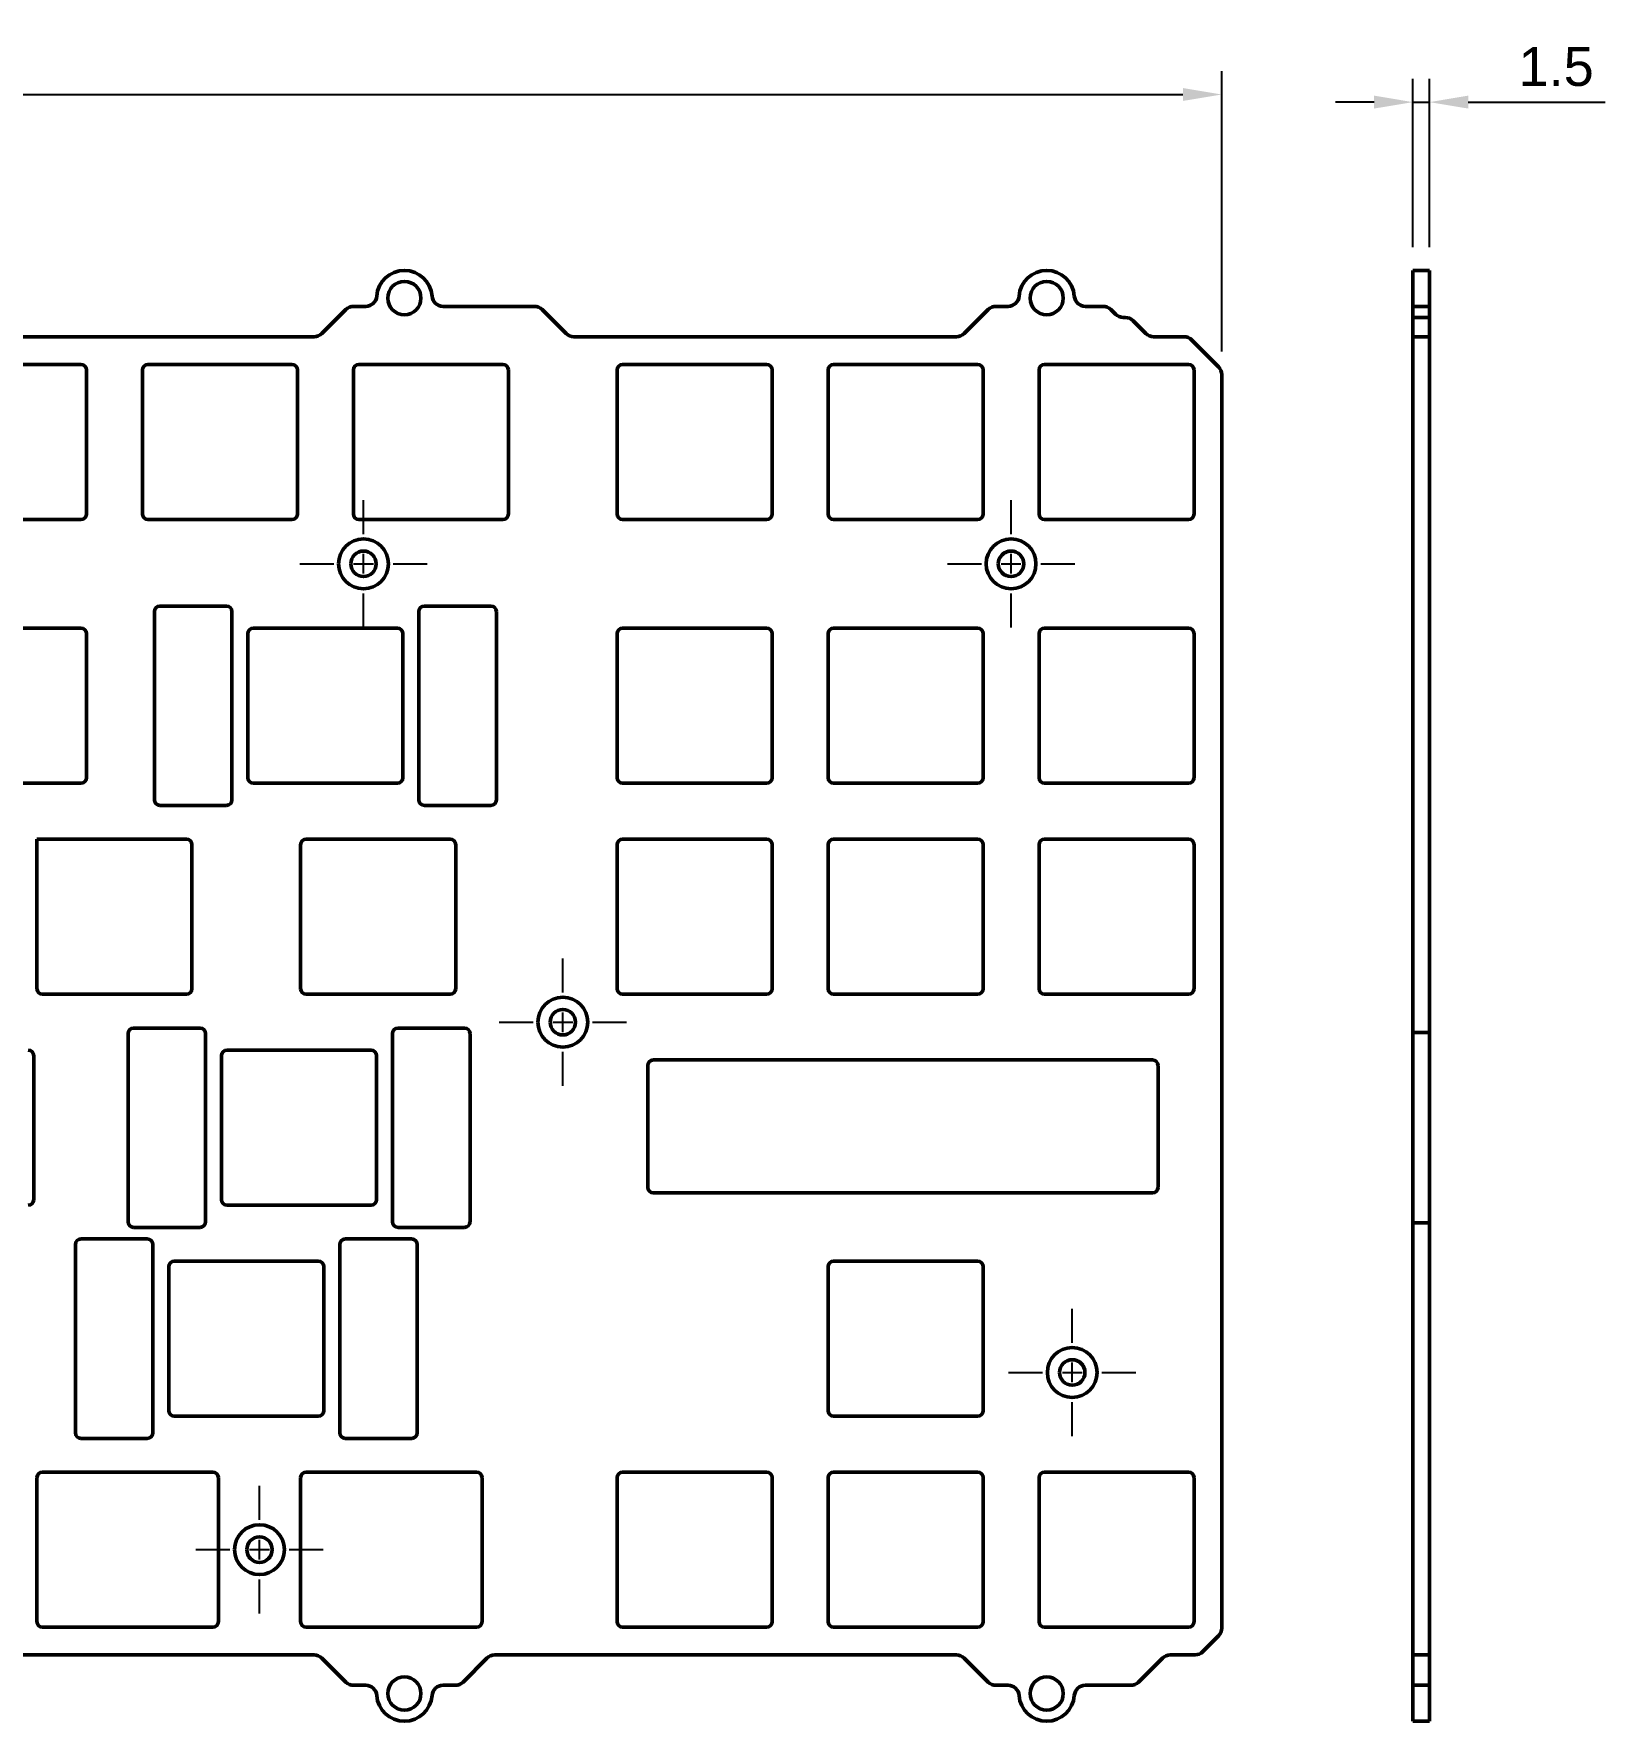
# Model space of a CAD drawing. Header units: millimetres. Extents: x 32 to 415, y 374 to 573.
# Drawn here: x 273.6 to 415.5, y 420.8 to 573.2 of the extents above; entities that cross this region are included whole.
import ezdxf

# ---------------------------------------------------------------- set-up
doc = ezdxf.new("R2010")
doc.units = ezdxf.units.MM
doc.header["$LTSCALE"] = 0.75
doc.linetypes.add('CENTER2', pattern=[28.575, 19.05, -3.175, 3.175, -3.175])
for name, color, linetype, lineweight in [('FD_Dimensions', 7, 'Continuous', 25), ('Smart Centers', 7, 'CENTER2', 25), ('Visible', 7, 'Continuous', 50)]:
    doc.layers.add(name, color=color, linetype=linetype, lineweight=lineweight)
doc.styles.get("Standard").update_dxf_attribs({"font": ''})
doc.styles.get('Standard').set_extended_font_data('Arial')
doc.dimstyles.new('Dim-ISO-25', dxfattribs={"dimtxt": 3.5, "dimasz": 3.5, "dimexe": 2.1, "dimexo": 2.1, "dimgap": 1.4, "dimtad": 1, "dimdsep": 46, "dimtxsty": 'Standard', "dimcen": 0, "dimazin": 2, "dimtp": 0.1, "dimtm": 0.1, "dimtfac": 0.714286, "dimtmove": 0, "dimatfit": 3, "dimfxl": 1, "dimarcsym": 0})

# ---------------------------------------------------------------- blocks, each defined once
blk = doc.blocks.new('*U26')
at = {"layer": 'Smart Centers', "color": 0, "ltscale": 0.75}
for p, q in [((0, 2.68), (0, 5.75)), ((-5.75, 0), (-2.68, 0)), ((2.68, 0), (5.75, 0)), ((0, -5.75), (0, -2.68))]:
    blk.add_line(p, q, dxfattribs=at)
at = {"layer": 'Smart Centers', "color": 0, "linetype": 'Continuous', "ltscale": 0.75}
for p, q in [((-0.89, 0), (0.89, 0)), ((0, -0.89), (0, 0.89))]:
    blk.add_line(p, q, dxfattribs=at)
blk = doc.blocks.new('*U28')
at = {"layer": 'Smart Centers', "color": 0, "ltscale": 0.75}
for p, q in [((0, 2.68), (0, 5.75)), ((-5.75, 0), (-2.68, 0)), ((2.68, 0), (5.75, 0)), ((0, -5.75), (0, -2.68))]:
    blk.add_line(p, q, dxfattribs=at)
at = {"layer": 'Smart Centers', "color": 0, "linetype": 'Continuous', "ltscale": 0.75}
for p, q in [((-0.89, 0), (0.89, 0)), ((0, -0.89), (0, 0.89))]:
    blk.add_line(p, q, dxfattribs=at)
blk = doc.blocks.new('*U29')
at = {"layer": 'Smart Centers', "color": 0, "ltscale": 0.75}
for p, q in [((0, 2.68), (0, 5.75)), ((-5.75, 0), (-2.68, 0)), ((2.68, 0), (5.75, 0)), ((0, -5.75), (0, -2.68))]:
    blk.add_line(p, q, dxfattribs=at)
at = {"layer": 'Smart Centers', "color": 0, "linetype": 'Continuous', "ltscale": 0.75}
for p, q in [((-0.89, 0), (0.89, 0)), ((0, -0.89), (0, 0.89))]:
    blk.add_line(p, q, dxfattribs=at)
blk = doc.blocks.new('*U30')
at = {"layer": 'Smart Centers', "color": 0, "ltscale": 0.75}
for p, q in [((0, 2.68), (0, 5.75)), ((-5.75, 0), (-2.68, 0)), ((2.68, 0), (5.75, 0)), ((0, -5.75), (0, -2.68))]:
    blk.add_line(p, q, dxfattribs=at)
at = {"layer": 'Smart Centers', "color": 0, "linetype": 'Continuous', "ltscale": 0.75}
for p, q in [((-0.89, 0), (0.89, 0)), ((0, -0.89), (0, 0.89))]:
    blk.add_line(p, q, dxfattribs=at)
blk = doc.blocks.new('*U31')
at = {"layer": 'Smart Centers', "color": 0, "ltscale": 0.75}
for p, q in [((0, 2.68), (0, 5.75)), ((-5.75, 0), (-2.68, 0)), ((2.68, 0), (5.75, 0)), ((0, -5.75), (0, -2.68))]:
    blk.add_line(p, q, dxfattribs=at)
at = {"layer": 'Smart Centers', "color": 0, "linetype": 'Continuous', "ltscale": 0.75}
for p, q in [((-0.89, 0), (0.89, 0)), ((0, -0.89), (0, 0.89))]:
    blk.add_line(p, q, dxfattribs=at)
blk = doc.blocks.new('*D35')
at = {"layer": 'Defpoints', "color": 0, "transparency": 16777216}
for p in [(380.84, 567.73), (33.23, 542.44), (380.84, 542.44)]:
    blk.add_point(p, dxfattribs=at)
at = {"layer": 'FD_Dimensions', "color": 0, "lineweight": -2, "transparency": 16777216}
for p, q in [((33.23, 544.54), (33.23, 569.83)), ((380.84, 544.54), (380.84, 569.83)), ((36.73, 567.73), (377.34, 567.73))]:
    blk.add_line(p, q, dxfattribs=at)
at = {"layer": 'FD_Dimensions', "color": 0, "transparency": 16777216}
for points in [[(36.73, 568.31), (36.73, 567.15), (33.23, 567.73)], [(377.34, 568.31), (377.34, 567.15), (380.84, 567.73)]]:
    blk.add_solid(points, dxfattribs=at)
at = {"layer": 'FD_Dimensions', "color": 0, "transparency": 16777216, "insert": (207.04, 570.92), "char_height": 3.5, "attachment_point": 5}
blk.add_mtext('347.61', dxfattribs=at)
blk = doc.blocks.new('*D36')
at = {"layer": 'Defpoints', "color": 0, "transparency": 16777216}
for p in [(399.6, 567.04), (398.1, 551.85), (399.6, 551.85)]:
    blk.add_point(p, dxfattribs=at)
at = {"layer": 'FD_Dimensions', "color": 0, "lineweight": -2, "transparency": 16777216}
for p, q in [((398.1, 553.95), (398.1, 569.14)), ((399.6, 553.95), (399.6, 569.14)), ((394.6, 567.04), (391.1, 567.04)), ((398.1, 567.04), (399.6, 567.04)), ((403.1, 567.04), (415.47, 567.04))]:
    blk.add_line(p, q, dxfattribs=at)
at = {"layer": 'FD_Dimensions', "color": 0, "transparency": 16777216}
for points in [[(394.6, 567.63), (394.6, 566.46), (398.1, 567.04)], [(403.1, 567.63), (403.1, 566.46), (399.6, 567.04)]]:
    blk.add_solid(points, dxfattribs=at)
at = {"layer": 'FD_Dimensions', "color": 0, "transparency": 16777216, "insert": (411.04, 570.23), "char_height": 3.5, "attachment_point": 5}
blk.add_mtext('1.5', dxfattribs=at)

msp = doc.modelspace()

# ---------------------------------------------------------------- linework, layer by layer
at = {"layer": 'Visible', "extrusion": (1, -2.22045e-16, 2.96544e-13)}
for p, q in [((398.104, 551.849), (398.104, 549.528)), ((399.604, 551.849), (398.104, 551.849)), ((399.604, 549.528), (399.604, 551.849)), ((398.104, 549.528), (398.104, 548.599)), ((398.104, 548.599), (398.104, 548.306)), ((399.604, 548.599), (398.104, 548.599)), ((399.604, 549.528), (399.604, 548.599)), ((399.604, 548.306), (399.604, 548.599)), ((398.104, 547.892), (398.104, 548.306)), ((398.104, 547.599), (398.104, 547.892)), ((398.104, 547.599), (398.104, 547.306)), ((398.104, 547.599), (399.604, 547.599)), ((398.104, 546.148), (398.104, 547.306)), ((399.604, 548.306), (399.604, 547.892)), ((399.604, 547.892), (399.604, 547.599)), ((399.604, 547.306), (399.604, 547.599)), ((399.604, 547.306), (399.604, 546.148)), ((398.104, 545.856), (398.104, 546.148)), ((398.104, 545.563), (398.104, 545.856)), ((399.604, 545.856), (398.104, 545.856)), ((398.104, 545.563), (398.104, 543.148)), ((399.604, 546.148), (399.604, 545.856)), ((399.604, 545.856), (399.604, 545.563)), ((399.604, 543.148), (399.604, 545.563)), ((398.104, 542.441), (398.104, 543.148)), ((398.104, 483.037), (398.104, 542.441)), ((399.604, 543.148), (399.604, 542.441)), ((399.604, 542.441), (399.604, 483.037)), ((398.104, 481.736), (398.104, 483.037)), ((399.604, 483.037), (398.104, 483.037)), ((399.604, 483.037), (399.604, 481.736)), ((398.104, 481.029), (398.104, 481.736)), ((399.604, 481.029), (399.604, 481.736)), ((398.104, 467.857), (398.104, 481.029)), ((399.604, 481.029), (399.604, 467.857)), ((398.104, 467.15), (398.104, 467.857)), ((399.604, 467.15), (399.604, 467.857)), ((398.104, 465.849), (398.104, 467.15)), ((399.604, 467.15), (399.604, 465.849)), ((398.104, 430.257), (398.104, 465.849)), ((398.104, 465.849), (399.604, 465.849)), ((399.604, 465.849), (399.604, 430.257)), ((398.104, 429.55), (398.104, 430.257)), ((399.604, 430.257), (399.604, 429.55)), ((398.104, 429.55), (398.104, 427.136)), ((399.604, 427.136), (399.604, 429.55)), ((398.104, 426.843), (398.104, 427.136)), ((398.104, 426.843), (398.104, 426.55)), ((398.104, 426.843), (399.604, 426.843)), ((399.604, 427.136), (399.604, 426.843)), ((399.604, 426.843), (399.604, 426.55)), ((398.104, 426.55), (398.104, 424.392)), ((399.604, 426.55), (399.604, 424.392)), ((398.104, 424.392), (398.104, 424.1)), ((398.104, 424.1), (398.104, 423.171)), ((398.104, 424.1), (399.604, 424.1)), ((399.604, 424.1), (399.604, 424.392)), ((399.604, 424.1), (399.604, 423.171)), ((398.104, 423.171), (398.104, 420.85)), ((399.604, 420.85), (399.604, 423.171)), ((399.604, 420.85), (398.104, 420.85))]:
    msp.add_line(p, q, dxfattribs=at)
at = {"layer": 'Visible'}
for p, q in [((303.546, 548.599), (302.452, 548.599)), ((318.766, 548.599), (310.528, 548.599)), ((361.546, 548.599), (360.452, 548.599)), ((370.123, 548.599), (368.528, 548.599)), ((301.745, 548.306), (299.587, 546.148)), ((321.632, 546.148), (319.474, 548.306)), ((359.745, 548.306), (357.587, 546.148)), ((371.245, 547.892), (370.83, 548.306)), ((372.123, 547.599), (371.952, 547.599)), ((373.988, 546.148), (372.83, 547.306)), ((298.88, 545.856), (253.195, 545.856)), ((356.88, 545.856), (322.339, 545.856)), ((377.43, 545.856), (374.695, 545.856)), ((378.137, 545.563), (380.551, 543.148)), ((264.831, 543.356), (277.831, 543.356)), ((278.331, 542.856), (278.331, 529.856)), ((283.381, 529.856), (283.381, 542.856)), ((283.881, 543.356), (296.881, 543.356)), ((297.381, 542.856), (297.381, 529.856)), ((302.431, 529.856), (302.431, 542.856)), ((302.931, 543.356), (315.931, 543.356)), ((316.431, 542.856), (316.431, 529.856)), ((326.244, 529.856), (326.244, 542.856)), ((326.744, 543.356), (339.744, 543.356)), ((340.244, 542.856), (340.244, 529.856)), ((345.294, 529.856), (345.294, 542.856)), ((345.794, 543.356), (358.794, 543.356)), ((359.294, 542.856), (359.294, 529.856)), ((364.344, 529.856), (364.344, 542.856)), ((364.844, 543.356), (377.844, 543.356)), ((378.344, 542.856), (378.344, 529.856)), ((380.844, 429.257), (380.844, 542.441)), ((277.831, 529.356), (264.831, 529.356)), ((296.881, 529.356), (283.881, 529.356)), ((315.931, 529.356), (302.931, 529.356)), ((339.744, 529.356), (326.744, 529.356)), ((358.794, 529.356), (345.794, 529.356)), ((377.844, 529.356), (364.844, 529.356)), ((284.968, 521.543), (290.968, 521.543)), ((308.844, 521.543), (314.844, 521.543)), ((284.468, 504.043), (284.468, 521.043)), ((291.468, 521.043), (291.468, 504.043)), ((308.344, 504.043), (308.344, 521.043)), ((315.344, 521.043), (315.344, 504.043)), ((264.831, 519.543), (277.831, 519.543)), ((278.331, 519.043), (278.331, 506.043)), ((292.906, 506.043), (292.906, 519.043)), ((293.406, 519.543), (306.406, 519.543)), ((306.906, 519.043), (306.906, 506.043)), ((326.244, 506.043), (326.244, 519.043)), ((326.744, 519.543), (339.744, 519.543)), ((340.244, 519.043), (340.244, 506.043)), ((345.294, 506.043), (345.294, 519.043)), ((345.794, 519.543), (358.794, 519.543)), ((359.294, 519.043), (359.294, 506.043)), ((364.344, 506.043), (364.344, 519.043)), ((364.844, 519.543), (377.844, 519.543)), ((378.344, 519.043), (378.344, 506.043)), ((277.831, 505.543), (264.831, 505.543)), ((306.406, 505.543), (293.406, 505.543)), ((339.744, 505.543), (326.744, 505.543)), ((358.794, 505.543), (345.794, 505.543)), ((377.844, 505.543), (364.844, 505.543)), ((290.968, 503.543), (284.968, 503.543)), ((314.844, 503.543), (308.844, 503.543)), ((273.856, 500.493), (287.356, 500.493)), ((273.856, 486.993), (273.856, 500.493)), ((287.856, 499.993), (287.856, 486.993)), ((297.669, 486.993), (297.669, 499.993)), ((298.169, 500.493), (311.169, 500.493)), ((311.669, 499.993), (311.669, 486.993)), ((326.244, 486.993), (326.244, 499.993)), ((326.744, 500.493), (339.744, 500.493)), ((340.244, 499.993), (340.244, 486.993)), ((345.294, 486.993), (345.294, 499.993)), ((345.794, 500.493), (358.794, 500.493)), ((359.294, 499.993), (359.294, 486.993)), ((364.344, 486.993), (364.344, 499.993)), ((364.844, 500.493), (377.844, 500.493)), ((378.344, 499.993), (378.344, 486.993)), ((287.356, 486.493), (274.356, 486.493)), ((311.169, 486.493), (298.169, 486.493)), ((339.744, 486.493), (326.744, 486.493)), ((358.794, 486.493), (345.794, 486.493)), ((377.844, 486.493), (364.844, 486.493)), ((282.587, 483.443), (288.587, 483.443)), ((306.463, 483.443), (312.463, 483.443)), ((282.087, 465.943), (282.087, 482.943)), ((289.087, 482.943), (289.087, 465.943)), ((305.963, 465.943), (305.963, 482.943)), ((312.963, 482.943), (312.963, 465.943)), ((273.569, 480.943), (273.569, 467.943)), ((290.525, 467.943), (290.525, 480.943)), ((291.025, 481.443), (304.025, 481.443)), ((304.525, 480.943), (304.525, 467.943)), ((329.014, 469.054), (329.014, 480.055)), ((329.514, 480.555), (374.593, 480.555)), ((375.093, 469.054), (375.093, 480.055)), ((329.514, 468.554), (374.593, 468.554)), ((304.025, 467.443), (291.025, 467.443)), ((288.587, 465.443), (282.587, 465.443)), ((312.463, 465.443), (306.463, 465.443)), ((277.325, 446.893), (277.325, 463.893)), ((277.825, 464.393), (283.825, 464.393)), ((284.325, 463.893), (284.325, 446.893)), ((301.201, 446.893), (301.201, 463.893)), ((301.701, 464.393), (307.701, 464.393)), ((308.201, 463.893), (308.201, 446.893)), ((285.763, 448.893), (285.763, 461.893)), ((286.263, 462.393), (299.263, 462.393)), ((299.763, 461.893), (299.763, 448.893)), ((345.294, 448.893), (345.294, 461.893)), ((345.794, 462.393), (358.794, 462.393)), ((359.294, 461.893), (359.294, 448.893)), ((299.263, 448.393), (286.263, 448.393)), ((358.794, 448.393), (345.794, 448.393)), ((283.825, 446.393), (277.825, 446.393)), ((307.701, 446.393), (301.701, 446.393)), ((273.856, 429.843), (273.856, 442.843)), ((274.356, 443.343), (289.738, 443.343)), ((290.238, 442.843), (290.238, 429.843)), ((297.669, 429.843), (297.669, 442.843)), ((298.169, 443.343), (313.55, 443.343)), ((314.05, 442.843), (314.05, 429.843)), ((326.244, 429.843), (326.244, 442.843)), ((326.744, 443.343), (339.744, 443.343)), ((340.244, 442.843), (340.244, 429.843)), ((345.294, 429.843), (345.294, 442.843)), ((345.794, 443.343), (358.794, 443.343)), ((359.294, 442.843), (359.294, 429.843)), ((364.344, 429.843), (364.344, 442.843)), ((364.844, 443.343), (377.844, 443.343)), ((378.344, 442.843), (378.344, 429.843)), ((289.738, 429.343), (274.356, 429.343)), ((313.55, 429.343), (298.169, 429.343)), ((339.744, 429.343), (326.744, 429.343)), ((358.794, 429.343), (345.794, 429.343)), ((377.844, 429.343), (364.844, 429.343)), ((379.137, 427.136), (380.551, 428.55)), ((249.195, 426.843), (298.88, 426.843)), ((315.195, 426.843), (356.88, 426.843)), ((376.195, 426.843), (378.43, 426.843)), ((299.587, 426.55), (301.745, 424.392)), ((312.33, 424.392), (314.488, 426.55)), ((357.587, 426.55), (359.745, 424.392)), ((373.33, 424.392), (375.488, 426.55)), ((302.452, 424.1), (303.546, 424.1)), ((310.528, 424.1), (311.623, 424.1)), ((360.452, 424.1), (361.546, 424.1)), ((368.528, 424.1), (372.623, 424.1))]:
    msp.add_line(p, q, dxfattribs=at)
at = {"layer": 'Visible', "extrusion": (0, 0, -1)}
for centre, radius in [((-307.037, 549.349), 1.5), ((-365.037, 549.349), 1.5), ((-303.344, 525.356), 2.25), ((-361.819, 525.356), 2.25), ((-303.344, 525.356), 1.15), ((-361.819, 525.356), 1.15), ((-321.344, 483.968), 2.25), ((-321.344, 483.968), 1.15), ((-367.344, 452.343), 2.25), ((-367.344, 452.343), 1.15), ((-293.953, 436.343), 2.25), ((-293.953, 436.343), 1.15), ((-307.037, 423.35), 1.5), ((-365.037, 423.35), 1.5)]:
    msp.add_circle(centre, radius, dxfattribs=at)
at = {"layer": 'Visible'}
for centre, radius, start, end in [((307.037, 549.349), 2.5, 4.09604, 175.90396), ((365.037, 549.349), 2.5, 4.09604, 175.90396), ((302.452, 547.599), 1, 90, 135), ((318.767, 547.599), 1, 44.99999, 90.02811), ((360.452, 547.599), 1, 90, 135), ((370.123, 547.599), 1, 45, 90), ((372.123, 546.599), 1, 45, 90), ((356.88, 425.843), 1, 45, 90), ((376.195, 425.843), 1, 90, 135), ((302.452, 425.1), 1, 225, 270), ((311.623, 425.1), 1, 270, 315), ((307.037, 423.35), 2.5, 184.09604, 355.90396), ((365.037, 423.35), 2.5, 184.09604, 355.90396)]:
    msp.add_arc(centre, radius, start, end, dxfattribs=at)
at = {"layer": 'Visible', "extrusion": (0, 0, -1)}
for centre, radius, start, end in [((-303.546, 549.599), 1, 184.09604, 270), ((-310.528, 549.599), 1, 270, 355.90396), ((-361.546, 549.599), 1, 184.09604, 270), ((-368.528, 549.599), 1, 270, 355.90396), ((-371.952, 548.599), 1, 270, 315), ((-298.88, 546.856), 1, 225, 270), ((-322.339, 546.856), 1, 270, 315), ((-356.88, 546.856), 1, 225, 270), ((-374.695, 546.856), 1, 270, 315), ((-377.43, 544.856), 1, 90, 135), ((-277.831, 542.856), 0.5, 90, 180), ((-283.881, 542.856), 0.5, 0, 90), ((-296.881, 542.856), 0.5, 90, 180), ((-302.931, 542.856), 0.5, 0, 90), ((-315.931, 542.856), 0.5, 90, 180), ((-326.744, 542.856), 0.5, 0, 90), ((-339.744, 542.856), 0.5, 90, 180), ((-345.794, 542.856), 0.5, 0, 90), ((-358.794, 542.856), 0.5, 90, 180), ((-364.844, 542.856), 0.5, 0, 90), ((-377.844, 542.856), 0.5, 90, 180), ((-379.844, 542.441), 1, 135, 180), ((-277.831, 529.856), 0.5, 180, 270), ((-283.881, 529.856), 0.5, 270, 0), ((-296.881, 529.856), 0.5, 180, 270), ((-302.931, 529.856), 0.5, 270, 0), ((-315.931, 529.856), 0.5, 180, 270), ((-326.744, 529.856), 0.5, 270, 0), ((-339.744, 529.856), 0.5, 180, 270), ((-345.794, 529.856), 0.5, 270, 0), ((-358.794, 529.856), 0.5, 180, 270), ((-364.844, 529.856), 0.5, 270, 0), ((-377.844, 529.856), 0.5, 180, 270), ((-284.968, 521.043), 0.5, 0, 90), ((-290.968, 521.043), 0.5, 90, 180), ((-308.844, 521.043), 0.5, 0, 90), ((-314.844, 521.043), 0.5, 90, 180), ((-277.831, 519.043), 0.5, 90, 180), ((-293.406, 519.043), 0.5, 0, 90), ((-306.406, 519.043), 0.5, 90, 180), ((-326.744, 519.043), 0.5, 0, 90), ((-339.744, 519.043), 0.5, 90, 180), ((-345.794, 519.043), 0.5, 0, 90), ((-358.794, 519.043), 0.5, 90, 180), ((-364.844, 519.043), 0.5, 0, 90), ((-377.844, 519.043), 0.5, 90, 180), ((-277.831, 506.043), 0.5, 180, 270), ((-293.406, 506.043), 0.5, 270, 0), ((-306.406, 506.043), 0.5, 180, 270), ((-326.744, 506.043), 0.5, 270, 0), ((-339.744, 506.043), 0.5, 180, 270), ((-345.794, 506.043), 0.5, 270, 0), ((-358.794, 506.043), 0.5, 180, 270), ((-364.844, 506.043), 0.5, 270, 0), ((-377.844, 506.043), 0.5, 180, 270), ((-284.968, 504.043), 0.5, 270, 0), ((-290.968, 504.043), 0.5, 180, 270), ((-308.844, 504.043), 0.5, 270, 0), ((-314.844, 504.043), 0.5, 180, 270), ((-287.356, 499.993), 0.5, 90, 180), ((-298.169, 499.993), 0.5, 0, 90), ((-311.169, 499.993), 0.5, 90, 180), ((-326.744, 499.993), 0.5, 0, 90), ((-339.744, 499.993), 0.5, 90, 180), ((-345.794, 499.993), 0.5, 0, 90), ((-358.794, 499.993), 0.5, 90, 180), ((-364.844, 499.993), 0.5, 0, 90), ((-377.844, 499.993), 0.5, 90, 180), ((-274.356, 486.993), 0.5, 270, 0), ((-287.356, 486.993), 0.5, 180, 270), ((-298.169, 486.993), 0.5, 270, 0), ((-311.169, 486.993), 0.5, 180, 270), ((-326.744, 486.993), 0.5, 270, 0), ((-339.744, 486.993), 0.5, 180, 270), ((-345.794, 486.993), 0.5, 270, 0), ((-358.794, 486.993), 0.5, 180, 270), ((-364.844, 486.993), 0.5, 270, 0), ((-377.844, 486.993), 0.5, 180, 270), ((-282.587, 482.943), 0.5, 0, 90), ((-288.587, 482.943), 0.5, 90, 180), ((-306.463, 482.943), 0.5, 0, 90), ((-312.463, 482.943), 0.5, 90, 180), ((-273.069, 480.943), 0.5, 90, 180), ((-291.025, 480.943), 0.5, 0, 90), ((-304.025, 480.943), 0.5, 90, 180), ((-329.514, 480.055), 0.5, 0, 90), ((-374.593, 480.055), 0.5, 90, 180), ((-273.069, 467.943), 0.5, 180, 270), ((-291.025, 467.943), 0.5, 270, 0), ((-304.025, 467.943), 0.5, 180, 270), ((-329.514, 469.054), 0.5, 270, 0), ((-374.593, 469.054), 0.5, 180, 270), ((-282.587, 465.943), 0.5, 270, 0), ((-288.587, 465.943), 0.5, 180, 270), ((-306.463, 465.943), 0.5, 270, 0), ((-312.463, 465.943), 0.5, 180, 270), ((-277.825, 463.893), 0.5, 0, 90), ((-283.825, 463.893), 0.5, 90, 180), ((-301.701, 463.893), 0.5, 0, 90), ((-307.701, 463.893), 0.5, 90, 180), ((-286.263, 461.893), 0.5, 0, 90), ((-299.263, 461.893), 0.5, 90, 180), ((-345.794, 461.893), 0.5, 0, 90), ((-358.794, 461.893), 0.5, 90, 180), ((-286.263, 448.893), 0.5, 270, 0), ((-299.263, 448.893), 0.5, 180, 270), ((-345.794, 448.893), 0.5, 270, 0), ((-358.794, 448.893), 0.5, 180, 270), ((-277.825, 446.893), 0.5, 270, 0), ((-283.825, 446.893), 0.5, 180, 270), ((-301.701, 446.893), 0.5, 270, 0), ((-307.701, 446.893), 0.5, 180, 270), ((-274.356, 442.843), 0.5, 0, 90), ((-289.738, 442.843), 0.5, 90, 180), ((-298.169, 442.843), 0.5, 0, 90), ((-313.55, 442.843), 0.5, 90, 180), ((-326.744, 442.843), 0.5, 0, 90), ((-339.744, 442.843), 0.5, 90, 180), ((-345.794, 442.843), 0.5, 0, 90), ((-358.794, 442.843), 0.5, 90, 180), ((-364.844, 442.843), 0.5, 0, 90), ((-377.844, 442.843), 0.5, 90, 180), ((-274.356, 429.843), 0.5, 270, 0), ((-289.738, 429.843), 0.5, 180, 270), ((-298.169, 429.843), 0.5, 270, 0), ((-313.55, 429.843), 0.5, 180, 270), ((-326.744, 429.843), 0.5, 270, 0), ((-339.744, 429.843), 0.5, 180, 270), ((-345.794, 429.843), 0.5, 270, 0), ((-358.794, 429.843), 0.5, 180, 270), ((-364.844, 429.843), 0.5, 270, 0), ((-377.844, 429.843), 0.5, 180, 270), ((-379.844, 429.257), 1, 180, 225), ((-298.88, 425.843), 1, 90, 135), ((-315.195, 425.843), 1, 45, 90), ((-378.43, 427.843), 1, 225, 270), ((-303.546, 423.1), 1, 90, 175.90396), ((-310.528, 423.1), 1, 4.09604, 90), ((-360.452, 425.1), 1, 270, 315), ((-361.546, 423.1), 1, 90, 175.90396), ((-368.528, 423.1), 1, 4.09604, 90), ((-372.623, 425.1), 1, 225, 270)]:
    msp.add_arc(centre, radius, start, end, dxfattribs=at)

# ---------------------------------------------------------------- block references
at = {"layer": 'Smart Centers', "ltscale": 0.75}
for name, p in [('*U31', (303.344, 525.356)), ('*U30', (361.819, 525.356)), ('*U28', (321.344, 483.968)), ('*U29', (367.344, 452.343)), ('*U26', (293.953, 436.343))]:
    msp.add_blockref(name, p, dxfattribs=at)

# ---------------------------------------------------------------- dimensions: what is measured, and where the dimension line sits
at = {"layer": 'FD_Dimensions'}
dim = msp.add_linear_dim(base=(380.844, 567.73), p1=(33.231, 542.441), p2=(380.844, 542.441), dimstyle='Dim-ISO-25', override={"dimlfac": 1, "dimclrd": 0, "dimclre": 0}, dxfattribs=at)
dim.commit()
dim.dimension.update_dxf_attribs({"geometry": '*D35', "text_midpoint": (207.038, 570.918)})
dim = msp.add_aligned_dim(p1=(398.104, 551.849), p2=(399.604, 551.849), distance=15.194, dimstyle='Dim-ISO-25', override={"dimlfac": 1, "dimclrd": 0, "dimclre": 0}, dxfattribs=at)
dim.commit()
dim.dimension.update_dxf_attribs({"geometry": '*D36', "text_midpoint": (411.039, 570.23)})

doc.saveas('drawing.dxf')
